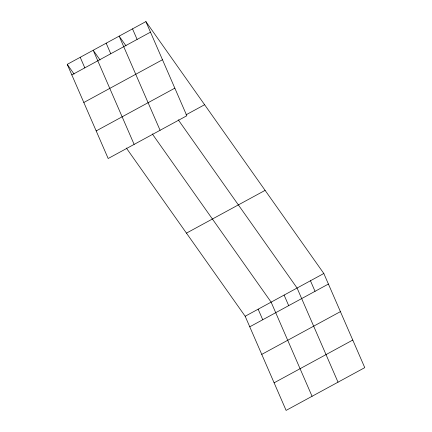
<?xml version="1.0" encoding="UTF-8"?>
<svg xmlns="http://www.w3.org/2000/svg" width="432" height="432" viewBox="0 0 432 432"><rect width="100%" height="100%" fill="white"/><g stroke="black" fill="none" stroke-linecap="round" stroke-linejoin="round"><path stroke-width="0.65" d="M145.892 21.6L186.829 115.749L108.178 158.506L67.235 64.357L145.892 21.6L323.822 273.494L364.765 367.643L286.108 410.4L245.171 316.251L126.333 148.014M71.825 74.914L150.482 32.157M83.824 102.497L162.475 59.746M96.179 130.923L174.836 88.166M186.003 114.836L204.606 104.722M186.451 233.123L265.108 190.366M245.171 316.251L323.822 273.494M249.761 326.803L328.412 284.051M261.754 354.391L340.411 311.634M274.115 382.811L352.766 340.06M126.009 45.851L119.151 36.137L160.088 130.286M178.243 119.794L297.081 288.031L338.018 382.18M100.057 59.962L93.193 50.247L134.131 144.396M152.285 133.904L271.129 302.141L312.066 396.29M67.235 64.357L74.099 74.072M310.451 280.762L315.041 291.319M284.105 295.083L288.695 305.64M258.147 309.193L262.737 319.75M132.521 28.868L137.111 39.425M106.169 43.189L110.759 53.746M80.217 57.299L84.807 67.856"/></g></svg>
